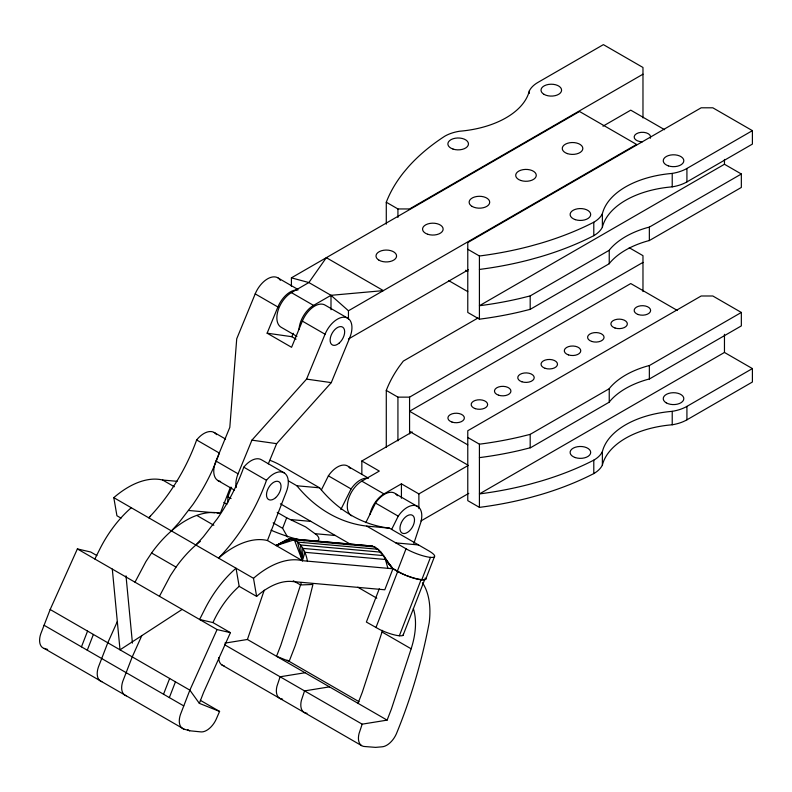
<?xml version="1.0" encoding="UTF-8"?>
<svg xmlns="http://www.w3.org/2000/svg" width="792" height="792" viewBox="0 0 792 792"><rect width="100%" height="100%" fill="white"/><g stroke="black" fill="none" stroke-linecap="round" stroke-linejoin="round"><path stroke-width="1.19" d="M227.75 502.742L227.908 496.723L231.581 487.268M264.231 590.188L247.421 639.481L224.859 643.134M382.556 630.353A65.855 38.016 -60 0 1 382.031 631.996L362.291 692.297L358.014 703.326M413.345 608.632A65.855 38.016 -60 0 1 411.137 648.806L391.387 709.107L387.11 720.126L362.172 724.165L224.611 644.747M413.85 543.431L420.76 522.591A20.582 11.88 -60 0 0 415.948 505.682A20.582 11.88 -60 0 0 398.237 516.166L391.753 529.195M362.172 724.165L359.014 733.669A16.464 9.504 -60 0 0 364.647 746.519L375.606 747.371L382.209 746.797A16.464 9.504 -60 0 0 396.337 733.907C411.088 698.079 422.027 660.686 429.214 622.641A84.021 48.51 -60 0 0 422.463 582.714M96.891 555.568L90.734 552.014L77.378 548.925L50.173 609.503L40.719 633.966A16.464 9.504 -60 0 0 44.223 648.44L183.922 729.086L189.644 730.769L200.515 731.857A16.464 9.504 -60 0 0 216.018 719.631L219.582 711.434L200.376 700.346M219.582 711.434L199.346 703.355L203.623 692.327L230.422 632.659L217.077 629.571L189.862 690.149L180.408 714.612A16.464 9.504 -60 0 0 183.922 729.086M287.516 536.976L282.625 528.304L286.674 517.8L277.21 512.335M81.457 646.846L87.566 631.095M87.278 650.202L93.387 634.451M217.038 513.008L220.295 513.295L230.413 487.219M163.528 694.228L169.636 678.477M169.349 697.584L175.458 681.833M284.051 472.814A20.582 11.88 -60 0 0 266.488 480.289A131.215 75.755 -60 0 1 218.572 558.142A83.714 48.332 -60 0 1 267.448 540.52L286.358 491.763A20.582 11.88 -60 0 0 284.051 472.814L261.35 459.707A20.582 11.88 -60 0 0 243.787 467.181A131.215 75.755 -60 0 1 217.384 518.582L203.395 536.758L195.881 545.035M379.299 588.753L366.379 622.047L379.596 629.491A17.691 3.742 21.2 0 0 403.326 634.352M425.928 578.368A18.523 3.911 21.2 0 1 416.404 578.903A18.523 3.911 21.2 0 1 397.307 571.289L406.039 548.787L366.745 526.106A152.282 120.097 -84.9 0 1 296.901 485.783L288.407 480.873M375.943 627.571L397.772 571.319L393.525 568.864M399.336 635.788L421.156 579.526M421.75 579.863L430.472 557.36A18.523 3.911 21.2 0 0 428.719 550.816L389.436 528.135A152.282 120.097 -84.9 0 1 319.592 487.813L280.299 465.122A18.523 3.911 21.2 0 0 269.983 460.31M403.069 635.303L424.898 579.041A17.691 3.742 21.2 0 0 425.155 578.101M425.66 579.358L434.392 556.855M280.388 280.328A20.582 11.88 -60 0 0 255.202 293.891L236.729 338.788L229.809 427.373L215.959 461.043A20.582 11.88 -60 0 0 220.612 481.506M348.025 318.364L325.324 305.257A20.582 11.88 -60 0 0 302.346 321.116L291.575 347.302L267.122 333.185L277.903 306.999A20.582 11.88 -60 0 1 297.94 290.05M267.122 333.185L291.822 336.699L293.228 333.283M236.254 487.555A20.582 11.88 -60 0 1 238.075 473.814L251.925 440.144L306.573 379.111L325.047 334.224A20.582 11.88 -60 0 1 345.094 317.275A20.582 11.88 -60 0 1 349.747 337.729L331.274 382.625L276.626 443.659L268.32 463.855M117.315 621.572L107.791 642.767L98.337 667.23A16.464 9.504 -60 0 0 101.851 681.704M141.768 635.679L132.244 656.885L122.78 681.348A16.464 9.504 -60 0 0 126.294 695.822M321.374 489.951L328.393 475.843A20.582 11.88 -60 0 1 350.222 468.498M340.827 509.573L351.094 488.941A20.582 11.88 -60 0 1 367.755 478.239M365.815 522.601L375.537 503.059A20.582 11.88 -60 0 1 397.366 495.713M94.842 559.003L100.663 547.44A83.714 48.332 -60 0 1 131.264 507.731M135.006 582.189L145.896 561.597L151.589 552.984A83.714 48.332 -60 0 1 193.258 516.75C201.732 513.186 211.177 511.246 220.295 513.295M159.449 596.307L170.349 575.715L176.032 567.102A83.714 48.332 -60 0 1 200.356 541.352M741.342 174.002L724.462 164.261L479.417 305.732A254.727 147.065 0 0 0 520.691 298.287L530.185 295.911L609.236 250.272L610.236 248.945A82.319 47.52 0 0 1 647.054 227.69L649.351 227.116L741.342 174.002L741.342 187.447L649.351 240.55L647.054 241.134A82.319 47.52 0 0 0 610.236 262.39L609.236 263.716L530.185 309.355L520.691 311.731A254.727 147.065 0 0 1 479.417 319.176L467.775 312.454L467.775 242.56L701.177 107.801L712.82 107.801L752.4 130.65L752.4 144.095L686.921 181.903A33.521 19.355 0 0 1 672.22 186.853A82.319 47.52 0 0 0 602.375 227.185A33.521 19.355 0 0 1 593.792 235.669A254.727 147.065 0 0 1 540.352 256.786L530.61 259.509A254.727 147.065 0 0 1 479.417 269.438M467.775 437.461L479.417 444.183A254.727 147.065 0 0 0 520.691 436.738L530.185 434.363L609.236 388.724L610.236 387.397A82.319 47.52 0 0 1 647.054 366.142L649.351 365.567L741.342 312.454L741.342 325.898L649.351 379.012L647.054 379.586A82.319 47.52 0 0 0 610.236 400.841L609.236 402.168L530.61 447.698L520.691 450.183A254.727 147.065 0 0 1 479.417 457.627M171.428 530.917L178.952 522.641L192.941 504.464A131.215 75.755 -60 0 0 219.335 453.064L196.634 439.966A131.215 75.755 -60 0 1 148.728 517.819A83.714 48.332 -60 0 1 150.51 516.295M284.566 541.055L289.367 538.788L291.901 538.877L372.398 546.064C382.536 549.688 386.209 561.37 392.941 568.775L384.793 589.773L291.852 581.476A65.855 38.016 -60 0 0 256.628 596.406L239.164 586.327L236.036 568.22A83.714 48.332 -60 0 0 205.435 607.929L199.614 619.492L212.959 622.581L230.422 632.659M182.15 609.414L120.018 649.826L112.306 569.082M642.975 74.201L409.573 208.949L397.93 208.949L386.288 202.227A254.727 147.065 0 0 1 403.484 172.676L408.207 167.053A254.727 147.065 0 0 1 444.787 136.194A33.521 19.355 0 0 1 459.479 131.244A82.319 47.52 0 0 0 529.323 90.912A33.521 19.355 0 0 1 537.917 82.427L603.395 44.629L642.975 67.478L642.975 117.939M291.416 286.437L291.416 277.843L579.526 111.494L636.57 144.431L348.45 310.771L348.45 319.364M296.921 336.372L281.12 327.254A20.582 11.88 -60 0 1 277.972 310.761A20.582 11.88 -60 0 1 291.416 292.624L308.87 282.546L326.334 257.677L383.377 290.615L330.997 295.317L313.533 305.395A20.582 11.88 -60 0 0 299.01 329.492M602.969 126.195L630.749 110.157L664.617 129.71M348.45 339.006L468.418 269.745M467.775 249.272L479.417 255.994A254.727 147.065 0 0 0 530.61 246.065L540.352 243.342A254.727 147.065 0 0 0 593.792 222.225A33.521 19.355 0 0 0 602.375 213.741A82.319 47.52 0 0 1 672.22 173.418A33.521 19.355 0 0 0 686.921 168.458L752.4 130.65M478.081 317.938L403.306 361.103L399.178 366.597A254.727 147.065 0 0 0 386.288 390.416L386.288 447.49M386.288 390.416L397.93 397.138L409.573 397.138L642.975 262.39M361.845 474.487L361.845 460.993L412.187 431.927M351.549 515.78A20.582 11.88 -60 0 1 348.401 499.287A20.582 11.88 -60 0 1 361.845 481.15L379.299 471.072L361.845 460.993M369.904 514.493A20.582 11.88 -60 0 1 383.962 493.921L401.425 483.843L418.879 493.921L468.151 465.478M420.998 520.928L468.765 493.357M752.4 368.577L724.462 352.45L479.417 493.921A254.727 147.065 0 0 0 530.61 483.991L540.352 481.269A254.727 147.065 0 0 0 593.792 460.152A33.521 19.355 0 0 0 602.375 451.668A82.319 47.52 0 0 1 672.22 411.335A33.521 19.355 0 0 0 686.921 406.385L752.4 368.577L752.4 382.021L686.921 419.819A33.521 19.355 0 0 1 672.22 424.779A82.319 47.52 0 0 0 602.375 465.102A33.521 19.355 0 0 1 593.792 473.586A254.727 147.065 0 0 1 540.352 494.713L530.61 497.435A254.727 147.065 0 0 1 479.417 507.365L467.775 500.643L467.775 430.749L701.177 295.99L712.82 295.99L741.342 312.454M283.516 541.619L276.18 545.559L294.317 539.798L374.804 546.985L376.378 548.886M280.487 544.035L276.18 545.559L286.862 539.53L289.298 539.748M305.039 672.745L280.101 676.784L276.943 686.288A16.464 9.504 -60 0 0 282.576 699.138M329.492 686.862L304.554 690.901L301.386 700.395A16.464 9.504 -60 0 0 307.029 713.255M372.398 546.064L289.367 538.788L276.18 545.559L291.901 538.877C301.01 542.223 305.989 552.024 307.405 561.132M296.901 485.783L319.592 487.813M121.037 518.126L116.929 515.75L113.81 497.653A83.714 48.332 -60 0 1 162.677 480.031L177.111 481.318M366.745 526.106L389.436 528.135M188.575 510.464L214.87 512.81M290.852 519.601L310.87 521.393M315.295 533.719L335.323 535.501M395.852 542.906L418.532 544.936M380.932 552.153L300.435 544.965L302.366 560.687A83.714 48.332 -60 0 0 253.499 578.299L113.81 497.653M306.573 379.111L331.274 382.625M251.925 440.144L276.626 443.659M291.416 277.843L308.87 282.546L330.997 295.317L348.45 310.771M44.223 648.44L47.659 649.44M286.674 517.8L305.613 526.888L316.79 534.986A41.154 8.702 21.2 0 1 315.048 541.451M271.022 530.135L273.131 531.086A41.154 8.702 21.2 0 0 304.306 540.728M397.772 571.319L401.425 573.24A17.691 3.742 21.2 0 0 405.524 575.081M629.244 247.738L642.975 255.667L642.975 291.545M677.427 310.504L630.749 283.556L409.573 411.256L467.775 444.857M465.656 270.23L467.775 271.458M448.727 280.625L467.775 291.624M278.18 278.042L297.782 289.357M291.416 292.624L313.533 305.395M255.202 293.891L277.903 306.999M302.346 321.116L325.047 334.224M291.822 336.699L296.079 339.154M409.573 431.412L467.775 465.023M348.827 466.844L368.428 478.16M395.97 494.06L418.671 507.167M361.845 481.15L383.962 493.921M328.393 475.843L351.094 488.941M375.537 503.059L398.237 516.166M214.206 432.491L225.552 439.045M243.787 467.181L266.488 480.289M215.959 461.043L238.075 473.814M280.408 503.801L351.034 544.579M391.198 567.765L397.307 571.289M217.681 480.407L234.531 490.139M227.908 496.723L231.066 498.544M273.161 522.839L282.625 528.304M223.849 502.435L226.997 504.257M357.796 587.209L376.814 598.188M162.677 480.031L174.319 486.753M267.448 540.52L302.366 560.687L392.941 568.775L384.744 558.043M196.852 515.453L213.86 525.274M293.268 580.754L300.544 584.951L312.939 584.476L305.296 614.988L295.267 645.599L289.159 661.35L276.527 656.281L280.804 645.252L300.544 584.951A65.855 38.016 -60 0 0 301.326 582.476M382.031 631.996L411.137 648.806M151.589 552.984L176.032 567.102M287.08 660.152L359.023 701.692M247.421 639.481L387.11 720.126M77.378 548.925L217.077 629.571M221.899 664.953L361.598 745.609M50.173 609.503L189.862 690.149L199.346 703.355M44.065 625.254L183.754 705.91M187.516 729.531L189.644 730.769M385.843 560.251L392.941 568.775L385.437 559.498L383.417 555.598L302.92 548.401L302.366 560.687L294.317 539.798M381.764 554.143L378.031 549.262L297.545 542.074L302.366 560.687L304.94 552.311L385.437 559.498L387.902 568.319M253.499 578.299L256.628 596.406M126.007 575.833L132.432 643.084M724.462 159.42L724.462 164.261M724.462 334.303L724.462 352.45M686.921 168.458L686.921 181.903M686.921 406.385L686.921 419.819M672.22 173.418L672.22 186.853M672.22 411.335L672.22 424.779M649.351 227.116L649.351 240.55M649.351 365.567L649.351 379.012M609.236 250.272L609.236 263.716M609.236 388.724L609.236 402.168M602.375 213.741L602.375 227.185M602.375 451.668L602.375 465.102M593.792 222.225L593.792 235.669M593.792 460.152L593.792 473.586M530.185 295.911L530.185 309.355M530.185 434.363L530.185 447.807M529.323 90.912L529.323 93.357M479.417 255.994L479.417 319.176M479.417 444.183L479.417 507.365M418.879 493.921L418.879 508.652M409.573 397.138L409.573 433.828M401.425 483.843L401.425 498.247M397.93 208.949L397.93 217.453M397.93 397.138L397.93 440.877M386.288 202.227L386.288 224.146M330.997 295.317L330.997 309.721M642.391 141.788A8.227 4.752 0 0 1 634.194 136.62A8.227 4.752 0 0 1 643.817 132.353A8.227 4.752 0 0 1 650.341 138.263M423.532 579.536A17.691 3.742 21.2 0 1 406.583 575.517M430.472 557.36A18.523 3.911 21.2 0 1 406.039 548.787M196.634 439.966A20.582 11.88 -60 0 1 216.513 434.64M224.126 665.795A16.464 9.504 -60 0 1 218.731 657.726M212.959 622.581A65.855 38.026 -60 0 1 239.164 586.318M401.415 522.502L400.485 524.947A10.286 5.94 -60 0 0 407.652 532.313A10.286 5.94 -60 0 0 413.652 516.493A10.286 5.94 -60 0 0 401.415 522.502M379.012 260.202A10.286 5.94 0 0 0 396.228 257.539A10.286 5.94 0 0 0 383.625 250.262A10.286 5.94 0 0 0 379.012 260.202M427.71 234.264A10.286 5.94 0 0 0 443.144 229.116A10.286 5.94 0 0 0 427.71 223.968A10.286 5.94 0 0 0 427.71 234.264M472.141 206.435A10.286 5.94 0 0 0 489.357 203.772A10.286 5.94 0 0 0 476.754 196.495A10.286 5.94 0 0 0 472.141 206.435M520.839 180.487A10.286 5.94 0 0 0 536.273 175.349A10.286 5.94 0 0 0 520.839 170.201A10.286 5.94 0 0 0 520.839 180.487M567.399 153.608A10.286 5.94 0 0 0 582.833 148.46A10.286 5.94 0 0 0 567.399 143.322A10.286 5.94 0 0 0 567.399 153.608M575.259 219.641A10.286 5.94 0 0 0 590.693 214.493A10.286 5.94 0 0 0 575.259 209.355A10.286 5.94 0 0 0 575.259 219.641M668.389 165.875A10.286 5.94 0 0 0 683.823 160.726A10.286 5.94 0 0 0 668.389 155.588A10.286 5.94 0 0 0 668.389 165.875M453.024 149.074A10.286 5.94 0 0 0 468.458 143.926A10.286 5.94 0 0 0 453.024 138.778A10.286 5.94 0 0 0 453.024 149.074M544.025 94.357A10.286 5.94 0 0 0 561.241 91.694A10.286 5.94 0 0 0 548.638 84.417A10.286 5.94 0 0 0 544.025 94.357M666.26 402.851A10.286 5.94 0 0 0 683.466 400.188A10.286 5.94 0 0 0 670.873 392.911A10.286 5.94 0 0 0 666.26 402.851M575.259 457.568A10.286 5.94 0 0 0 590.693 452.42A10.286 5.94 0 0 0 575.259 447.272A10.286 5.94 0 0 0 575.259 457.568M614.998 327.997A8.227 4.752 0 0 0 627.343 323.878A8.227 4.752 0 0 0 614.998 319.77A8.227 4.752 0 0 0 614.998 327.997M638.273 314.553A8.227 4.752 0 0 0 650.628 310.444A8.227 4.752 0 0 0 638.273 306.326A8.227 4.752 0 0 0 638.273 314.553M568.428 354.885A8.227 4.752 0 0 0 580.774 350.767A8.227 4.752 0 0 0 568.428 346.648A8.227 4.752 0 0 0 568.428 354.885M591.713 341.441A8.227 4.752 0 0 0 604.058 337.323A8.227 4.752 0 0 0 591.713 333.204A8.227 4.752 0 0 0 591.713 341.441M545.144 368.32A8.227 4.752 0 0 0 557.499 364.211A8.227 4.752 0 0 0 545.144 360.093A8.227 4.752 0 0 0 545.144 368.32M521.869 381.764A8.227 4.752 0 0 0 534.214 377.645A8.227 4.752 0 0 0 521.869 373.537A8.227 4.752 0 0 0 521.869 381.764M498.584 395.208A8.227 4.752 0 0 0 510.929 391.09A8.227 4.752 0 0 0 498.584 386.971A8.227 4.752 0 0 0 498.584 395.208M475.299 408.652A8.227 4.752 0 0 0 487.644 404.534A8.227 4.752 0 0 0 475.299 400.415A8.227 4.752 0 0 0 475.299 408.652M452.014 422.087A8.227 4.752 0 0 0 464.369 417.978A8.227 4.752 0 0 0 452.014 413.86A8.227 4.752 0 0 0 452.014 422.087M339.045 343.213A10.286 5.94 -60 0 0 342.708 327.175A10.286 5.94 -60 0 0 330.432 337.55A10.286 5.94 -60 0 0 339.045 343.213M275.646 497.663A10.286 5.94 -60 0 0 278.903 481.724A10.286 5.94 -60 0 0 266.736 492.525A10.286 5.94 -60 0 0 275.646 497.663"/></g></svg>
